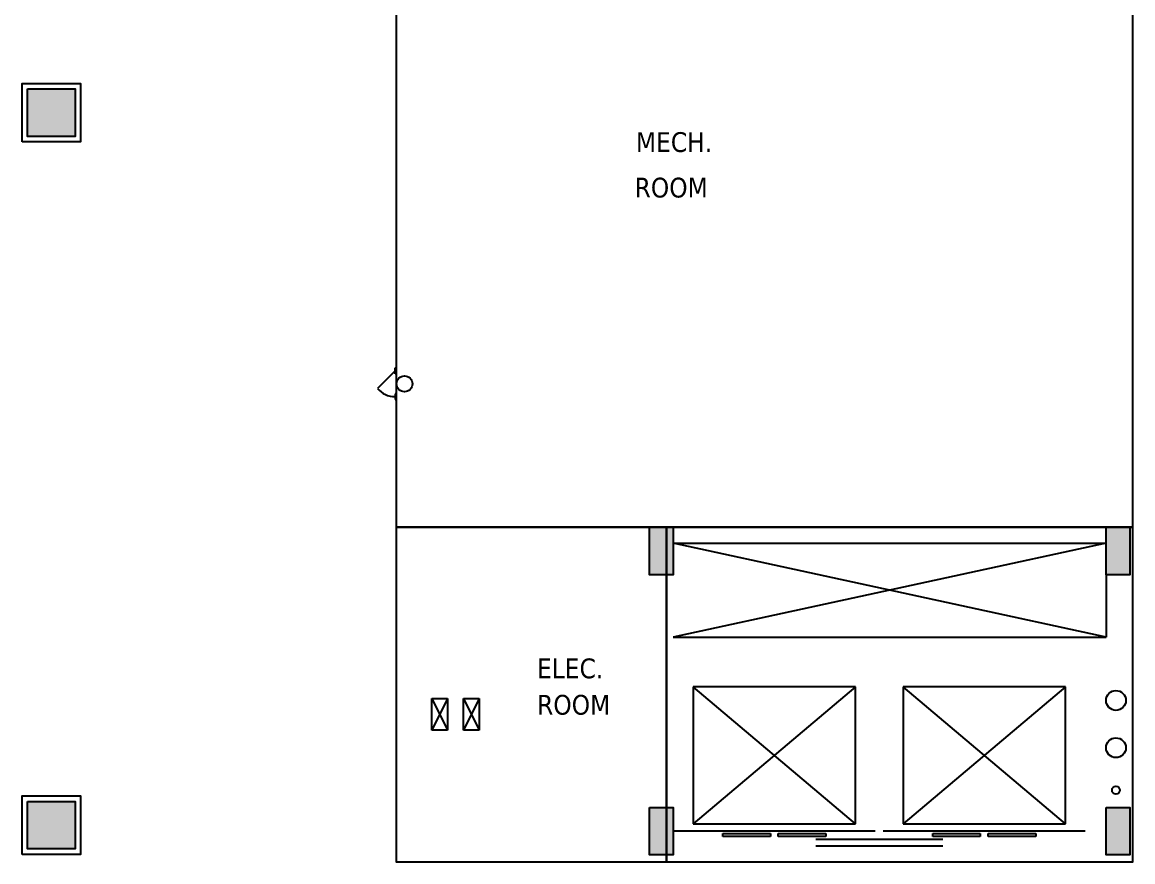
# Model space of a CAD drawing. Header units: inches. Extents: x -71 to 4528, y -885 to 4524.
# Drawn here: x 3285 to 3846, y 2562 to 2986 of the extents above; entities that cross this region are included whole.
import ezdxf

# ---------------------------------------------------------------- set-up
doc = ezdxf.new("R2010")
doc.units = ezdxf.units.IN
doc.header["$LTSCALE"] = 96
doc.header["$MEASUREMENT"] = 0
for name, color, linetype in [('A-Anno-Flor', 7, 'Continuous'), ('A-Bldg-Patt', 5, 'Continuous'), ('A-Cols-Bldg', 235, 'Continuous'), ('A-Flor-Eqpm', 94, 'Continuous'), ('A-Flor-Evtr', 144, 'Continuous'), ('A-Wall-Exst', 3, 'Continuous')]:
    doc.layers.add(name, color=color, linetype=linetype)
doc.layers.add('Viewport', color=14, linetype='Continuous', plot=False)
doc.styles.add('Propidex', font='tahoma.ttf', dxfattribs={"height": 12})

msp = doc.modelspace()

# ---------------------------------------------------------------- hatches: boundary and pattern name
at = {"layer": 'A-Bldg-Patt'}
for points in [[(3288, 2952), (3312, 2952), (3312, 2928), (3288, 2928)], [(3601.99, 2730.5), (3613.99, 2730.5), (3613.99, 2706.5), (3601.99, 2706.5)], [(3832.5, 2730.5), (3844.5, 2730.5), (3844.5, 2706.5), (3832.5, 2706.5)], [(3288, 2592), (3312, 2592), (3312, 2568), (3288, 2568)], [(3601.99, 2589.01), (3613.99, 2589.01), (3613.99, 2565.01), (3601.99, 2565.01)], [(3832.5, 2589.01), (3844.5, 2589.01), (3844.5, 2565.01), (3832.5, 2565.01)]]:
    msp.add_hatch(color=256, dxfattribs=at).paths.add_polyline_path(points)

# ---------------------------------------------------------------- linework, layer by layer
for p, q in [((3832.5, 2675.01), (3613.99, 2722.5)), ((3832.49, 2722.5), (3613.99, 2675)), ((3613.99, 2722.5), (3832.5, 2722.5)), ((3832.5, 2706.5), (3832.5, 2675.01)), ((3613.99, 2675), (3832.5, 2675.01)), ((3491.99, 2644), (3499.99, 2644)), ((3491.99, 2628), (3491.99, 2644)), ((3499.99, 2644), (3491.99, 2628)), ((3491.99, 2644), (3499.99, 2628)), ((3499.99, 2644), (3499.99, 2628)), ((3507.99, 2644), (3515.99, 2644)), ((3507.99, 2628), (3507.99, 2644)), ((3515.99, 2644), (3507.99, 2628)), ((3507.99, 2644), (3515.99, 2628)), ((3515.99, 2644), (3515.99, 2628)), ((3499.99, 2628), (3491.99, 2628)), ((3515.99, 2628), (3507.99, 2628))]:
    msp.add_line(p, q, dxfattribs=at)
for centre, radius in [((3837.5, 2643.02), 5), ((3837.5, 2619.14), 5), ((3837.5, 2597.71), 2)]:
    msp.add_circle(centre, radius, dxfattribs=at)
at = {"layer": 'A-Cols-Bldg'}
for points in [[(3288, 2952), (3312, 2952), (3312, 2928), (3288, 2928)], [(3601.99, 2730.5), (3613.99, 2730.5), (3613.99, 2706.5), (3601.99, 2706.5)], [(3832.5, 2730.5), (3844.5, 2730.5), (3844.5, 2706.5), (3832.5, 2706.5)], [(3288, 2592), (3312, 2592), (3312, 2568), (3288, 2568)], [(3601.99, 2589.01), (3613.99, 2589.01), (3613.99, 2565.01), (3601.99, 2565.01)], [(3832.5, 2589.01), (3844.5, 2589.01), (3844.5, 2565.01), (3832.5, 2565.01)]]:
    msp.add_lwpolyline(points, close=True, dxfattribs=at)
at = {"layer": 'A-Flor-Eqpm'}
for p, q in [((3473.49, 2809.5), (3464.65, 2800.65)), ((3473.49, 2809.5), (3473.49, 2811)), ((3473.49, 2811), (3473.99, 2811)), ((3473.49, 2808), (3473.49, 2809.5)), ((3473.49, 2809.5), (3473.99, 2809.5)), ((3473.99, 2809.5), (3473.49, 2809.5)), ((3473.99, 2811), (3473.99, 2809.5)), ((3473.99, 2809.5), (3473.99, 2808)), ((3473.99, 2808), (3473.49, 2808)), ((3473.99, 2808), (3473.99, 2798)), ((3473.99, 2798), (3473.49, 2798)), ((3473.49, 2798), (3473.49, 2796.5)), ((3473.49, 2796.5), (3473.99, 2796.5)), ((3473.99, 2796.5), (3473.49, 2796.5)), ((3473.49, 2796.5), (3473.49, 2795)), ((3473.49, 2795), (3473.99, 2795)), ((3473.99, 2796.5), (3473.99, 2798)), ((3473.99, 2795), (3473.99, 2796.5))]:
    msp.add_line(p, q, dxfattribs=at)
msp.add_circle((3478.24, 2803), 4, dxfattribs=at)
msp.add_arc((3473.46, 2807.95), 11.44, 219.633, 270.183, dxfattribs=at)
at = {"layer": 'A-Flor-Evtr'}
for p, q in [((3705.94, 2580.76), (3624.05, 2649.82)), ((3705.94, 2649.82), (3624.05, 2580.76)), ((3705.94, 2649.82), (3624.05, 2649.82)), ((3624.05, 2649.82), (3624.05, 2580.76)), ((3705.94, 2580.76), (3705.94, 2649.82)), ((3811.94, 2649.82), (3730.05, 2649.82)), ((3730.05, 2649.82), (3730.05, 2580.76)), ((3811.94, 2580.76), (3730.05, 2649.82)), ((3811.94, 2649.82), (3730.05, 2580.76)), ((3811.94, 2580.76), (3811.94, 2649.82)), ((3624.05, 2580.76), (3705.94, 2580.76)), ((3730.05, 2580.76), (3811.94, 2580.76)), ((3715.99, 2577), (3613.99, 2577)), ((3638.99, 2574.25), (3638.99, 2575.75)), ((3638.99, 2575.75), (3662.99, 2575.75)), ((3638.99, 2574.25), (3638.99, 2575.75)), ((3638.99, 2575.75), (3662.99, 2575.75)), ((3638.99, 2574.25), (3638.99, 2575.75)), ((3638.99, 2575.75), (3662.99, 2575.75)), ((3662.99, 2574.25), (3638.99, 2574.25)), ((3662.99, 2574.25), (3638.99, 2574.25)), ((3662.99, 2574.25), (3638.99, 2574.25)), ((3662.99, 2575.75), (3662.99, 2574.25)), ((3662.99, 2575.75), (3662.99, 2574.25)), ((3662.99, 2575.75), (3662.99, 2574.25)), ((3666.99, 2574.25), (3666.99, 2575.75)), ((3666.99, 2575.75), (3690.99, 2575.75)), ((3666.99, 2574.25), (3666.99, 2575.75)), ((3666.99, 2575.75), (3690.99, 2575.75)), ((3666.99, 2574.25), (3666.99, 2575.75)), ((3666.99, 2575.75), (3690.99, 2575.75)), ((3690.99, 2574.25), (3666.99, 2574.25)), ((3690.99, 2574.25), (3666.99, 2574.25)), ((3690.99, 2574.25), (3666.99, 2574.25)), ((3690.99, 2575.75), (3690.99, 2574.25)), ((3690.99, 2575.75), (3690.99, 2574.25)), ((3690.99, 2575.75), (3690.99, 2574.25)), ((3821.99, 2577), (3719.99, 2577)), ((3745, 2574.25), (3745, 2575.75)), ((3745, 2575.75), (3769, 2575.75)), ((3745, 2574.25), (3745, 2575.75)), ((3745, 2575.75), (3769, 2575.75)), ((3745, 2574.25), (3745, 2575.75)), ((3745, 2575.75), (3769, 2575.75)), ((3769, 2574.25), (3745, 2574.25)), ((3769, 2574.25), (3745, 2574.25)), ((3769, 2574.25), (3745, 2574.25)), ((3769, 2575.75), (3769, 2574.25)), ((3769, 2575.75), (3769, 2574.25)), ((3769, 2575.75), (3769, 2574.25)), ((3773, 2574.25), (3773, 2575.75)), ((3773, 2575.75), (3797, 2575.75)), ((3773, 2574.25), (3773, 2575.75)), ((3773, 2575.75), (3797, 2575.75)), ((3773, 2574.25), (3773, 2575.75)), ((3773, 2575.75), (3797, 2575.75)), ((3797, 2574.25), (3773, 2574.25)), ((3797, 2574.25), (3773, 2574.25)), ((3797, 2574.25), (3773, 2574.25)), ((3797, 2575.75), (3797, 2574.25)), ((3797, 2575.75), (3797, 2574.25)), ((3797, 2575.75), (3797, 2574.25)), ((3685.99, 2573), (3750, 2573)), ((3685.99, 2569.5), (3750, 2569.5))]:
    msp.add_line(p, q, dxfattribs=at)
at = {"layer": 'A-Wall-Exst'}
for points in [[(3285.25, 2925.25), (3285.25, 2954.75), (3314.75, 2954.75), (3314.75, 2925.25)], [(3285.25, 2565.25), (3285.25, 2594.75), (3314.75, 2594.75), (3314.75, 2565.25)]]:
    msp.add_lwpolyline(points, close=True, dxfattribs=at)
at = {"layer": 'Viewport'}
for points in [[(3473.99, 2730.5), (3610.49, 2730.5), (3845.99, 2730.5), (3845.99, 3018.5), (3572.99, 3018.5), (3572.99, 3016.5), (3473.99, 3016.5)], [(3610.49, 2730.5), (3473.99, 2730.5), (3473.99, 2561.5), (3610.49, 2561.5)], [(3610.49, 2561.5), (3845.99, 2561.5), (3845.99, 2730.5), (3610.49, 2730.5)]]:
    msp.add_lwpolyline(points, close=True, dxfattribs=at)

# ---------------------------------------------------------------- texts
at = {"layer": 'A-Anno-Flor', "style": 'Propidex'}
for s, p in [('MECH.', (3595.1, 2920.13)), ('ROOM', (3594.45, 2897.13)), ('ELEC.', (3545.16, 2654.22)), ('ROOM', (3545.21, 2635.83))]:
    msp.add_text(s, height=10, dxfattribs=at).set_placement(p)

doc.saveas('drawing.dxf')
